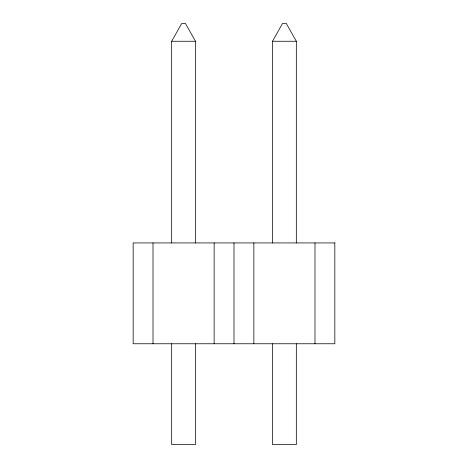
<?xml version="1.0" encoding="UTF-8"?>
<svg xmlns="http://www.w3.org/2000/svg" width="468" height="468" viewBox="0 0 468 468"><rect width="100%" height="100%" fill="white"/><g stroke="black" fill="none" stroke-linecap="round" stroke-linejoin="round"><path stroke-width="0.7" d="M171.674 242.933L171.674 41.266L181.759 23.4L185.41 23.4L195.495 41.266L195.495 242.933M272.505 242.933L272.505 41.266L282.59 23.4L286.24 23.4L296.326 41.266L296.326 242.933M171.674 41.266L195.495 41.266M272.505 41.266L296.326 41.266M314.987 242.933L314.987 343.764M296.326 343.764L296.326 444.6L272.505 444.6L272.505 343.764M253.849 242.933L253.849 343.764M234 242.933L234 343.764M214.151 242.933L214.151 343.764M195.495 343.764L195.495 444.6L171.674 444.6L171.674 343.764M153.013 242.933L153.013 343.764M334.836 242.933L133.164 242.933L133.164 343.764L334.836 343.764L334.836 242.933"/></g></svg>
